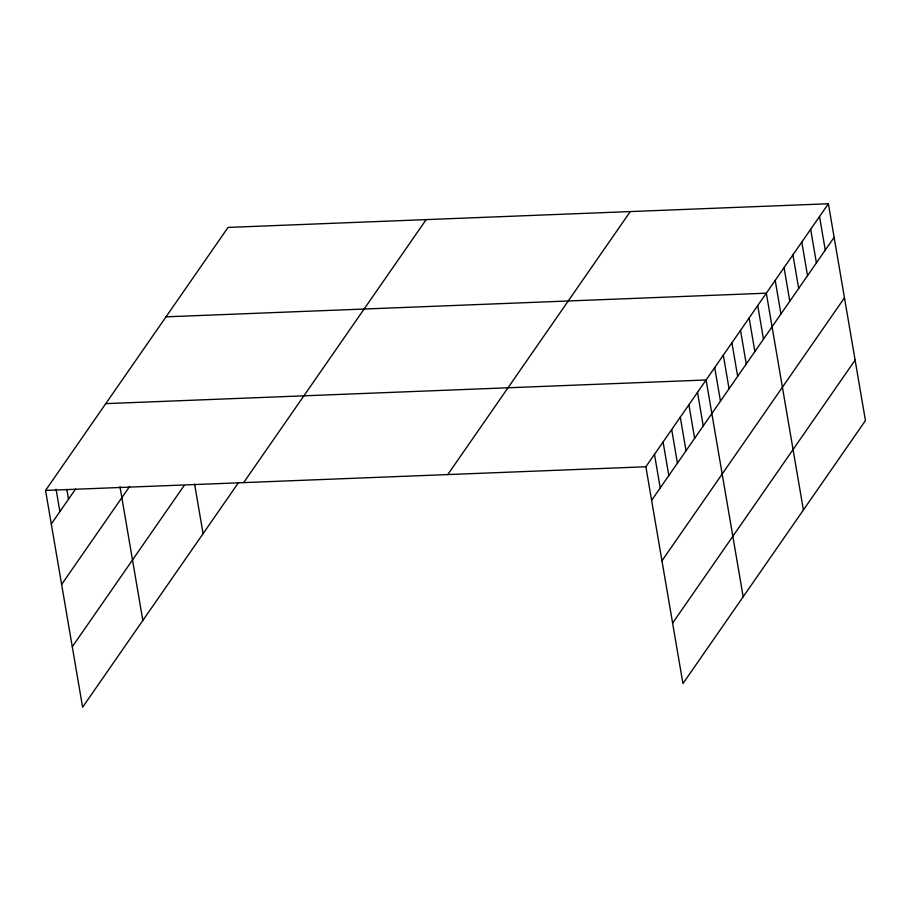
<?xml version="1.0" encoding="UTF-8"?>
<svg xmlns="http://www.w3.org/2000/svg" width="911" height="911" viewBox="0 0 911 911"><rect width="100%" height="100%" fill="white"/><g stroke="black" fill="none" stroke-linecap="round" stroke-linejoin="round"><path stroke-width="1.37" d="M238.534 482.557L82.616 707.243L45.55 490.425L228.057 227.42L828.384 203.757L865.45 420.575L682.943 683.58L645.876 466.762L828.384 203.757M51.289 523.996L75.533 489.059M61.629 584.463L129.681 486.406M72.276 646.764L184.124 485.586M243.658 482.614L426.166 219.608M447.768 474.574L630.287 211.568M651.616 500.344L834.123 237.338M661.955 560.812L844.463 297.806M672.603 623.113L855.11 360.107M166.007 316.834L766.333 293.183L803.4 510.001M105.778 403.63L706.105 379.978L743.171 596.785M45.55 490.425L645.876 466.762M819.524 216.533L825.264 250.115M810.653 229.31L816.404 262.892M801.794 242.087L807.533 275.657M792.934 254.864L798.674 288.434M784.064 267.629L789.803 301.211M775.204 280.406L780.943 313.988M757.736 305.584L763.475 339.154M749.127 317.985L754.866 351.555M740.518 330.374L746.257 363.956M731.92 342.775L737.659 376.357M723.311 355.176L729.051 388.758M714.714 367.577L720.453 401.147M697.496 392.368L703.235 425.949M688.898 404.769L694.637 438.35M680.289 417.17L686.029 450.751M671.692 429.571L677.431 463.141M663.083 441.972L668.822 475.542M654.485 454.361L660.224 487.943M194.612 484.185L203.073 533.652M119.979 486.679L142.845 620.448M66.822 489.412L68.496 499.205M56.072 489.218L59.898 511.606"/></g></svg>
